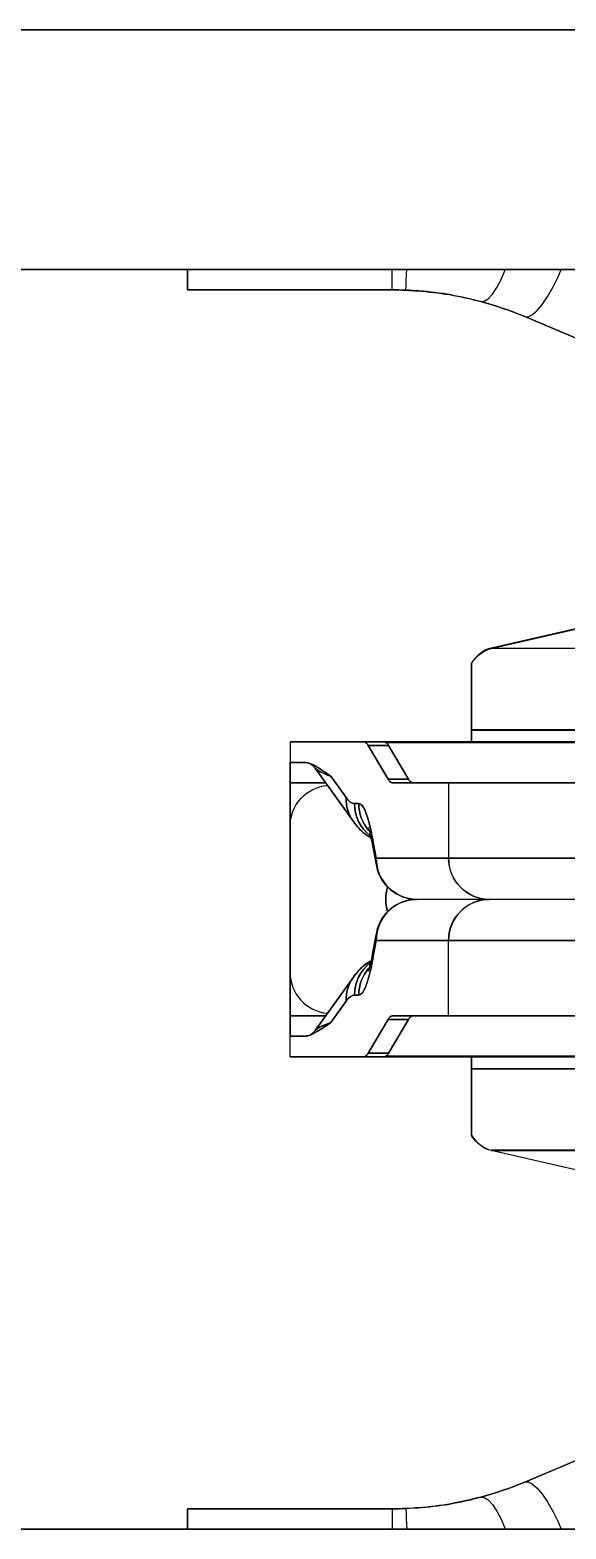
# Model space of a CAD drawing. Header units: inches. Extents: x -1851 to 6314, y -1304 to 4687.
# Drawn here: x -20.46 to -17.37, y 4259.96 to 4268.57 of the extents above; entities that cross this region are included whole.
import ezdxf

# ---------------------------------------------------------------- set-up
doc = ezdxf.new("R2010")
doc.units = ezdxf.units.IN
doc.header["$MEASUREMENT"] = 0

# ---------------------------------------------------------------- blocks, each defined once
blk = doc.blocks.new('2.4.20_8_Plan View')
at = {"color": 7, "linetype": 'Continuous', "lineweight": 25}
for p, q in [((-0.09194946289062145, -1.149999976158142), (-0.09194946289062145, 1.149999976158142)), ((0.09194898605347035, 1.149999976158142), (0.09194898605347035, -1.149999976158142)), ((-0.1269493103027344, -1.115000009536743), (-0.1269493103027344, 1.115000009536743)), ((-0.09194946289062145, 0.2124999910593033), (-0.08900022506713867, 0.2124999910593033)), ((-0.08900022506713867, 0.2124999910593033), (-0.08900022506713867, 0.1825890243053436)), ((0.08900022506714222, 0.1825890243053436), (0.08900022506714222, 0.2124999910593033)), ((0.08900022506714222, 0.2124999910593033), (0.09194898605347035, 0.2124999910593033)), ((-0.02300024032592418, 0.1974999904632568), (-0.02000045776366832, 0.1974999904632568)), ((-0.02300024032592418, 0.1974999904632568), (-0.02300024032592418, 0.1867254376411438)), ((-0.02000045776366832, 0.1954260766506195), (-0.02000045776366832, 0.1974999904632568)), ((-0.02000045776366832, 0.1974999904632568), (-0.01700019836425781, 0.1974999904632568)), ((-0.0106658935546875, 0.1974999904632568), (-0.01700019836425781, 0.1974999904632568)), ((0.01699972152710316, 0.1974999904632568), (-0.0106658935546875, 0.1974999904632568)), ((0.01699972152710316, 0.1974999904632568), (0.01999998092651367, 0.1974999904632568)), ((0.02299976348877308, 0.1974999904632568), (0.01999998092651367, 0.1974999904632568)), ((0.01999998092651367, 0.1974999904632568), (0.01999998092651367, 0.1954260766506195)), ((0.02299976348877308, 0.1867254376411438), (0.02299976348877308, 0.1974999904632568)), ((-0.0113601684570277, 0.1882461309432983), (-0.01916503906249645, 0.1938375681638718)), ((0.01916456222534535, 0.1938375681638718), (0.01135969161987305, 0.1882461309432983)), ((-0.0148549079894984, 0.1893080025911331), (-0.01800012588500621, 0.1915615499019623)), ((0.01799964904785512, 0.1915615499019623), (0.01485443115234375, 0.1893080025911331)), ((-0.02300024032592418, 0.1837557703256607), (-0.02300024032592418, 0.1867254376411438)), ((-0.0140004158019984, 0.1874641478061676), (-0.0140004158019984, 0.1880715787410736)), ((0.0139999389648473, 0.1880715787410736), (0.0139999389648473, 0.1874641478061676)), ((0.02299976348877308, 0.1867254376411438), (0.02299976348877308, 0.1837557703256607)), ((-0.02244806289672496, 0.1860634237527847), (-0.01755237579345703, 0.183170273900032)), ((-0.02244806289672496, 0.1860634237527847), (-0.02244806289672496, 0.1830937564373016)), ((-0.006000041961666369, 0.1848992556333542), (-0.008285045623779297, 0.1853283196687698)), ((-0.004806041717522191, 0.1848357021808624), (-0.007255554199215197, 0.1852980405092239)), ((-0.006000041961666369, 0.1743337363004684), (-0.006000041961666369, 0.1848992556333542)), ((0.008284568786621094, 0.1853283196687698), (0.005999565124511719, 0.1848992556333542)), ((0.005999565124511719, 0.1848992556333542), (0.005999565124511719, 0.1743337363004684)), ((0.01755189895630238, 0.183170273900032), (0.02244758605957387, 0.1860634237527847)), ((0.02244758605957387, 0.1830937564373016), (0.02244758605957387, 0.1860634237527847)), ((-0.02300024032592418, 0.1837557703256607), (-0.02300024032592418, 0.1403800994157791)), ((-0.01755237579345703, 0.180200606584549), (-0.02244806289672496, 0.1830937564373016)), ((-0.01755237579345703, 0.180200606584549), (-0.01755237579345703, 0.183170273900032)), ((-0.01700019836425781, 0.1743337363004684), (-0.01700019836425781, 0.182508260011673)), ((0.01699972152710316, 0.182508260011673), (0.01699972152710316, 0.1743337363004684)), ((0.01755189895630238, 0.183170273900032), (0.01755189895630238, 0.180200606584549)), ((0.02244758605957387, 0.1830937564373016), (0.01755189895630238, 0.180200606584549)), ((0.02299976348877308, 0.1403800994157791), (0.02299976348877308, 0.1837557703256607)), ((0, 0.1683944016695023), (0, 0.1789599061012268)), ((-0.01700019836425781, 0.07188010960817337), (-0.01700019836425781, 0.1743337363004684)), ((-0.01700019836425781, 0.1743337363004684), (-0.006000041961666369, 0.1743337363004684)), ((-0.006000041961666369, 0.07188010960817337), (-0.006000041961666369, 0.1743337363004684)), ((0.005999565124511719, 0.1743337363004684), (0.005999565124511719, 0.07188010960817337)), ((0.01699972152710316, 0.1743337363004684), (0.005999565124511719, 0.1743337363004684)), ((0.01699972152710316, 0.1743337363004684), (0.01699972152710316, 0.07188010960817337)), ((-0.03445339202880149, 0.1710000038146973), (-0.02470684051513317, 0.1710000038146973)), ((-0.02470684051513317, 0.1710000038146973), (-0.02470684051513317, 0.1284264028072357)), ((-0.02470684051513317, 0.1710000038146973), (-0.02300024032592418, 0.1710000038146973)), ((0.02299976348877308, 0.1710000038146973), (0.02477502822875977, 0.1710000038146973)), ((0.02477502822875977, 0.1284264028072357), (0.02477502822875977, 0.1710000038146973)), ((0.02477502822875977, 0.1710000038146973), (0.03452157974243164, 0.1710000038146973)), ((-0.03662443161010387, 0.1681241095066071), (-0.04326057434081676, 0.1391497254371643)), ((-0.03662443161010387, 0.1284264028072357), (-0.03662443161010387, 0.1681241095066071)), ((0, 0.07188010960817337), (0, 0.1683944016695023)), ((0.03669261932373047, 0.1681241095066071), (0.03669261932373047, 0.1284264028072357)), ((0.04332828521728871, 0.1391497254371643), (0.03669261932373047, 0.1681241095066071)), ((-0.08508777618408203, 0.1632003933191299), (-0.0639271736144984, 0.1128998398780823)), ((0.0639266967773473, 0.1128998398780823), (0.08508729934693093, 0.1632003933191299))]:
    blk.add_line(p, q, dxfattribs=at)
at = {"color": 8, "linetype": 'Continuous', "lineweight": 25}
for p, q in [((-0.01700019836425781, 0.1974999904632568), (-0.01700019836425781, 0.1922866702079773)), ((0.01699972152710316, 0.1922866702079773), (0.01699972152710316, 0.1974999904632568)), ((-0.08900022506713867, 0.1825890243053436), (-0.09194946289062145, 0.1825890243053436)), ((-0.02290296554565074, 0.1413606852293015), (-0.02290296554565074, 0.1834765821695328)), ((0.02290248870849609, 0.1834765821695328), (0.02290248870849609, 0.1413606852293015)), ((0.08900022506714222, 0.1825890243053436), (0.09194898605347035, 0.1825890243053436))]:
    blk.add_line(p, q, dxfattribs=at)
at = {"color": 8, "linetype": 'Continuous', "lineweight": 25, "flags": 128}
for points in [[(-0.008285045623779297, 0.1853283196687698), (-0.007718086242672229, 0.1853494644165039), (-0.007255077362060547, 0.1852999776601791)], [(0.008284568786621094, 0.1853283196687698), (0.007717609405517578, 0.1853494644165039), (0.007270812988284803, 0.1853027194738388)], [(-0.08895921707152965, 0.1805648058652878), (-0.08911275863647106, 0.1805585920810699), (-0.08956766128539684, 0.1805401593446732), (-0.09030628204345703, 0.1805102229118347), (-0.09130048751831055, 0.1804699450731277), (-0.09194946289062145, 0.1804436594247818)], [(0.08895921707153676, 0.1805648058652878), (0.08911275863647461, 0.1805585920810699), (0.08956766128540039, 0.1805401593446732), (0.09030580520629883, 0.1805102229118347), (0.0912995338439977, 0.1804699450731277), (0.09194898605347035, 0.1804436594247818)], [(-0.08728790283203125, 0.1696162223815918), (-0.0873270034790039, 0.1691089570522308), (-0.0876917839050293, 0.1685352623462677), (-0.08836650848388672, 0.1679194420576096), (-0.08932304382323863, 0.1672875732183456), (-0.09052038192748668, 0.1666664183139801), (-0.09190845489501953, 0.1660822927951813), (-0.09194946289062145, 0.1660667210817337)], [(0.08728742599487305, 0.1696162223815918), (0.08732652664184926, 0.1691089570522308), (0.0876917839050293, 0.1685352623462677), (0.08836603164672852, 0.1679194420576096), (0.08932256698608398, 0.1672875732183456), (0.09052038192749023, 0.1666664183139801), (0.09190797805786133, 0.1660822927951813), (0.09194898605347035, 0.1660667210817337)], [(-0.08508777618408203, 0.1632003933191299), (-0.08506917953491211, 0.1626980155706406), (-0.08537864685058594, 0.1620802879333496), (-0.08600187301635032, 0.1613745987415314), (-0.08691215515136719, 0.1606122851371765), (-0.08806896209716086, 0.1598271578550339), (-0.08942031860351207, 0.1590540558099747), (-0.09090662002563121, 0.1583272814750671), (-0.09194946289062145, 0.1578808426856995)], [(0.08508729934693093, 0.1632003933191299), (0.08506917953491566, 0.1626980155706406), (0.08537817001343129, 0.1620802879333496), (0.08600187301636097, 0.1613745987415314), (0.08691167831421254, 0.1606122851371765), (0.08806848526000977, 0.1598271578550339), (0.08941984176635742, 0.1590540558099747), (0.09090566635132191, 0.1583272814750671), (0.09194898605347035, 0.1578808426856995)]]:
    blk.add_lwpolyline(points, dxfattribs=at)
at = {"color": 7, "linetype": 'Continuous', "lineweight": 25}
for centre, radius, start, end in [((-0.01066594377361341, 0.1914999977111904), 0.005999999999997947, 90, 174.9289169583989), ((-0.02211398014188148, 0.1869033670188287), 0.0009039446759995761, 191.3520314408809, 248.3100863099378), ((0.02211350330470552, 0.1869033670188571), 0.0009039446760275923, 291.689913691272, 348.647968558399), ((-0.005970128185140311, 0.1789291230292349), 0.005970207546185974, 0.2954248920070748, 90.2870821998137), ((-0.006000235508896168, 0.1789599116797262), 0.006000000000001358, 0, 78.42484542481183), ((0.005999764491097181, 0.1789599116797262), 0.005999999999998618, 101.5751545751884, 180), ((0.005969182590302324, 0.1789300758284469), 0.005969257126441764, 89.70837267343417, 179.713673609741), ((-0.03900023550890097, 0.1825890254794729), 0.04999999999999568, 180, 182.3202151889458), ((-0.0221140291409192, 0.1839336588338654), 0.0009038885914669945, 191.3501028506914, 248.3120149003808), ((-0.01788640954925569, 0.1823303715034683), 0.0009038885914613045, 11.35010285098205, 68.31201490070316), ((3.405622639007788e-05, 0.1764999977111756), 0.007000000000002155, 75.19218729717637, 105.2633201096105), ((0.01788593271211525, 0.1823303715034399), 0.0009038885914790228, 111.6879850997796, 168.6498971483394), ((0.02211355230374323, 0.1839336588338938), 0.0009038885914953579, 291.6879851008299, 348.6498971485886), ((0.03899976449110198, 0.1825890254794729), 0.05000000000000222, 357.6797848110535, 0), ((-0.01788645854831472, 0.1793606633184766), 0.0009039446760141255, 11.35203144155943, 68.31008630937417), ((0.01788598171116718, 0.1793606633184766), 0.0009039446760229847, 111.6899136908707, 168.6479685580951), ((-0.005970122060286798, 0.168363609806562), 0.005970201466746919, 0.2955095603591341, 90.2871412728564), ((0.005969176467310433, 0.1683645626058023), 0.005969251047463662, 89.70831360422848, 179.7135889374399), ((-0.03900023550890097, 0.1825890254794729), 0.05000000000000081, 195.0377895042695, 202.8159866547315), ((0.03899976449110198, 0.1825890254794729), 0.05000000000000158, 337.1840133452676, 344.9622104957431)]:
    blk.add_arc(centre, radius, start, end, dxfattribs=at)
at = {"color": 8, "linetype": 'Continuous', "lineweight": 25}
for centre, radius, start, end in [((-0.01468019875600035, 0.1836015541493623), 0.0057091222735899, 54.41818568065403, 91.75362590910449), ((0.01467981838649735, 0.1836011786352572), 0.005709494660781178, 88.24745702551567, 125.5862148659584), ((-0.01399081433554272, 0.1820531244612198), 0.006018461938626773, 38.34606382290946, 90.09140603428646), ((-0.01399517502984082, 0.1814321530033851), 0.006031997079452943, 49.28831995314443, 90.04978022364195), ((0.01398995572394313, 0.1820542313698468), 0.006017355652695561, 89.90494199362844, 141.6613935553387), ((0.0139947071616433, 0.1814321199923654), 0.006032030082659721, 89.95030524113274, 130.7354280964219), ((-0.005600139282950778, 0.1809080601233575), 0.004011179845314765, 78.54691672426587, 95.72172383573795), ((0.005599612521493214, 0.1809102774317921), 0.004008978570302495, 84.27440686175153, 101.5630508158469)]:
    blk.add_arc(centre, radius, start, end, dxfattribs=at)
for centre, major_axis, start_param, end_param in [((-0.01800023550890018, 0.1856222071142781), (-0.001407997862647788, 0.008289600608815126), 5.482744619716515, 6.118383608404329), ((0.01799976449110119, 0.1856222071142781), (0.001407997862647788, 0.008289600608815126), 0.1648016987753416, 0.8004406874631126)]:
    blk.add_ellipse(centre, major_axis=major_axis, ratio=0.1648164846436843, start_param=start_param, end_param=end_param, dxfattribs=at)
at = {"color": 7, "linetype": 'Continuous', "lineweight": 25}
for centre, major_axis, ratio, start_param, end_param in [((-0.05800023550889577, 0.1880715852216781), (0.04400000000000082, 0), 0.143284606274234, 0, 0.1973955598500057), ((0.05799976449110034, 0.1880715852216781), (0.04400000000000082, 0), 0.143284606274234, 2.944197093739758, 3.141592653589792), ((-0.02470680538266734, 0.1674036674359343), (0.01200000000000272, 0), 0.5137614678897049, 2.51876606817736, 3.024467733893479), ((0.02477491783545105, 0.1674036674359343), (0.01199999999999589, 0), 0.513761467889997, 0.1171249196963152, 0.6228265854121634)]:
    blk.add_ellipse(centre, major_axis=major_axis, ratio=ratio, start_param=start_param, end_param=end_param, dxfattribs=at)
for points, knots in [([(-0.01800012588500621, 0.1915615499019623), (-0.01800314634630951, 0.1915658613351638), (-0.01835168704641177, 0.1920633714170776), (-0.01909843842137704, 0.1931903025561041), (-0.0198996449986204, 0.1944748010663204), (-0.01998365954713677, 0.1952675676241427), (-0.02000045776366832, 0.1954260766506195)], [0, 0, 0, 0, 0.003348172957694179, 0.3863563975652149, 0.8773055585446405, 0.9999999999999999, 0.9999999999999999, 0.9999999999999999, 0.9999999999999999]), ([(-0.01993703842162731, 0.1949736624956131), (-0.0199397539611148, 0.1949801657628143), (-0.0199462399763739, 0.1949956986948109), (-0.01994705502933058, 0.19501256791213), (-0.01994752883910778, 0.1950223743915558)], [0, 0, 0, 0, 0.418676086706087, 1, 1, 1, 1]), ([(0.01999998092651367, 0.1954260766506195), (0.01997732537788721, 0.1952369221258152), (0.01990934385503706, 0.1946693343416257), (0.01943487751623607, 0.1937252073811351), (0.01873175418614181, 0.192630956196723), (0.01824419817928913, 0.1919106268300084), (0.0180026694713149, 0.1915658613470157), (0.01799964904785512, 0.1915615499019623)], [0, 0, 0, 0, 0.1464034919354393, 0.4393066127971498, 0.7322732034053065, 0.9966519578356722, 1, 1, 1, 1]), ([(0.01994371414184926, 0.1949949413537979), (0.01994355661511094, 0.1949935254538389), (0.01992589713660919, 0.1948347964984407), (0.01978447432140129, 0.1945410349879353), (0.01953235533850872, 0.1941385973477452), (0.0192870339475526, 0.193937798172783), (0.01916456222534535, 0.1938375532627106)], [0, 0, 0, 0, 0.003001591359810792, 0.3364923229953519, 0.6687572674302206, 0.9999999999999999, 0.9999999999999999, 0.9999999999999999, 0.9999999999999999]), ([(-0.01916503906249645, 0.1938375681638718), (-0.01929161951084879, 0.193935352535334), (-0.01946827622245806, 0.1940718212059664), (-0.01958607333633822, 0.1942591214913136), (-0.01961946487426758, 0.1943122148513794)], [0, 0, 0, 0, 0.7165334801069142, 0.9999999999999999, 0.9999999999999999, 0.9999999999999999, 0.9999999999999999]), ([(-0.008285045623779297, 0.1853283196687698), (-0.008501984223219239, 0.185367164408774), (-0.009470777972918398, 0.185540635342079), (-0.01100371983693549, 0.1858739139814816), (-0.01261183636264462, 0.1863570578442477), (-0.01376125790127602, 0.1868915146244774), (-0.01391983346301018, 0.1872712036424105), (-0.0140004158019984, 0.1874641478061676)], [0, 0, 0, 0, 0.06390344808019986, 0.2853768819555706, 0.5110502418660193, 0.7515334978071271, 1, 1, 1, 1]), ([(-0.00897598266600852, 0.1856420040130615), (-0.009037056964878332, 0.1857612135001148), (-0.00930141044844035, 0.1862771988452323), (-0.009926461631081906, 0.1870042258759383), (-0.0106706709710771, 0.1877324788600845), (-0.01116087437183566, 0.188097663654986), (-0.0113601684570277, 0.1882461309432983)], [0, 0, 0, 0, 0.09668123313090407, 0.4184742395398033, 0.7635784568801807, 1, 1, 1, 1]), ([(-0.00722503662109375, 0.1853010356426239), (-0.007409872570054432, 0.1853315563560614), (-0.008074636169329352, 0.1854413242850512), (-0.008948122348449772, 0.1856297375238114), (-0.009809169639559912, 0.1858438125694306), (-0.01030780510368956, 0.1859952988590123), (-0.01052421614976851, 0.1860836651610214), (-0.01049104375455201, 0.1860676315985472), (-0.01048421859741211, 0.1860643327236176)], [0, 0, 0, 0, 0.09873375019314183, 0.3550965248620933, 0.5854873525835438, 0.7843500905509587, 0.9556304418047424, 1, 1, 1, 1]), ([(0.01048707962036133, 0.1860664039850235), (0.01049018905418819, 0.1860677098089809), (0.01049956403170071, 0.1860716468827377), (0.01023560894559594, 0.1859724164361296), (0.009713373376268208, 0.1858180632490303), (0.008855505962269916, 0.1856094470615517), (0.008011891212209576, 0.1854301131562863), (0.00738456234976681, 0.1853263093372277), (0.007228851318359375, 0.1853005439043045)], [0, 0, 0, 0, 0.08263162207919215, 0.2491352586562822, 0.4410201192000657, 0.6645847182305983, 0.9167456455418147, 1, 1, 1, 1]), ([(0.0139999389648473, 0.1874641478061676), (0.01393952762318307, 0.1872966935290208), (0.01381696480209627, 0.1869569614846398), (0.01278406015203615, 0.1864194704212139), (0.01104193517597807, 0.1858591747592016), (0.00921335734842188, 0.1855071323712991), (0.008284568786621094, 0.1853283196687698)], [0, 0, 0, 0, 0.2156751650748037, 0.4375628141798842, 0.714321579839608, 1, 1, 1, 1]), ([(0.01135969161987305, 0.1882461309432983), (0.01104828586362316, 0.1880060448822576), (0.01044033620647511, 0.1875373308795076), (0.00960458639433881, 0.1866763567728356), (0.009159552008743077, 0.1859573368322742), (0.008963584899902344, 0.1856407225131989)], [0, 0, 0, 0, 0.3701608031540423, 0.72265566338924, 1, 1, 1, 1]), ([(0.007272720336914062, 0.1852939277887344), (0.00669001065737973, 0.1851958229132435), (0.005835811593694729, 0.1850520101438065), (0.005055483320671073, 0.184886491039606), (0.004807472229007459, 0.1848338842391968)], [0, 0, 0, 0, 0.6821708244687409, 0.9999999999999999, 0.9999999999999999, 0.9999999999999999, 0.9999999999999999]), ([(-0.08895921707152965, 0.1805648058652878), (-0.08885391424352207, 0.1790192729150704), (-0.08864009572124942, 0.175881051674537), (-0.08795986212986406, 0.1722351042085677), (-0.08743613464309874, 0.1701939383197839), (-0.08728790283203125, 0.1696162223815918)], [0, 0, 0, 0, 0.4102869994535283, 0.8330921551937489, 1, 1, 1, 1]), ([(0.08728742599487305, 0.1696162223815918), (0.08763488185039137, 0.1710557564163082), (0.08833943823012902, 0.1739747830262104), (0.08880861389504346, 0.1777176831646443), (0.08892596377597783, 0.1799361590142894), (0.08895921707153676, 0.1805648058652878)], [0, 0, 0, 0, 0.4108207100950819, 0.8330449685422592, 1, 1, 1, 1])]:
    blk.add_open_spline(points, degree=3, knots=knots, dxfattribs=at)
blk = doc.blocks.new('2.4.20_7+2_End Bay_Plan View')
at = {"color": 7, "linetype": 'Continuous', "lineweight": 25}
for p, q in [((-0.091949462890625, -1.149999976158142), (-0.091949462890625, 1.149999976158142)), ((0.0919489860534668, 1.149999976158142), (0.0919489860534668, -1.149999976158142)), ((0.1269488334655762, 1.115000009536743), (0.1269488334655762, -1.115000009536743)), ((-0.091949462890625, 0.2124999910593033), (-0.08900022506713867, 0.2124999910593033)), ((-0.08900022506713867, 0.2124999910593033), (-0.08900022506713867, 0.1825890243053436)), ((0.08900022506713867, 0.1825890243053436), (0.08900022506713867, 0.2124999910593033)), ((0.08900022506713867, 0.2124999910593033), (0.0919489860534668, 0.2124999910593033)), ((-0.02300024032592773, 0.1974999904632568), (-0.02000045776367188, 0.1974999904632568)), ((-0.02300024032592773, 0.1974999904632568), (-0.02300024032592773, 0.1867254376411438)), ((-0.02000045776367188, 0.1954260766506195), (-0.02000045776367188, 0.1974999904632568)), ((-0.02000045776367188, 0.1974999904632568), (-0.01700019836425781, 0.1974999904632568)), ((-0.0106658935546875, 0.1974999904632568), (-0.01700019836425781, 0.1974999904632568)), ((0.01699972152709961, 0.1974999904632568), (-0.0106658935546875, 0.1974999904632568)), ((0.01699972152709961, 0.1974999904632568), (0.01999998092651367, 0.1974999904632568)), ((0.02299976348876953, 0.1974999904632568), (0.01999998092651367, 0.1974999904632568)), ((0.01999998092651367, 0.1974999904632568), (0.01999998092651367, 0.1954260766506195)), ((0.02299976348876953, 0.1867254376411438), (0.02299976348876953, 0.1974999904632568)), ((-0.01136016845703125, 0.1882461309432983), (-0.0191650390625, 0.1938375681638718)), ((0.0191645622253418, 0.1938375681638718), (0.01135969161987305, 0.1882461309432983)), ((-0.01485490798950195, 0.1893080025911331), (-0.01800012588500977, 0.1915615499019623)), ((0.01799964904785156, 0.1915615499019623), (0.01485443115234375, 0.1893080025911331)), ((-0.02300024032592773, 0.1837557703256607), (-0.02300024032592773, 0.1867254376411438)), ((-0.01400041580200195, 0.1874641478061676), (-0.01400041580200195, 0.1880715787410736)), ((0.01399993896484375, 0.1880715787410736), (0.01399993896484375, 0.1874641478061676)), ((0.02299976348876953, 0.1867254376411438), (0.02299976348876953, 0.1837557703256607)), ((-0.02244806289672852, 0.1860634237527847), (-0.01755237579345703, 0.183170273900032)), ((-0.02244806289672852, 0.1860634237527847), (-0.02244806289672852, 0.1830937564373016)), ((-0.006000041961669922, 0.1848992556333542), (-0.008285045623779297, 0.1853283196687698)), ((-0.004806041717529297, 0.1848357021808624), (-0.00725555419921875, 0.1852980405092239)), ((-0.006000041961669922, 0.1743337363004684), (-0.006000041961669922, 0.1848992556333542)), ((0.008284568786621094, 0.1853283196687698), (0.005999565124511719, 0.1848992556333542)), ((0.005999565124511719, 0.1848992556333542), (0.005999565124511719, 0.1743337363004684)), ((0.01755189895629883, 0.183170273900032), (0.02244758605957031, 0.1860634237527847)), ((0.02244758605957031, 0.1830937564373016), (0.02244758605957031, 0.1860634237527847)), ((-0.02300024032592773, 0.1837557703256607), (-0.02300024032592773, 0.1403800994157791)), ((-0.01755237579345703, 0.180200606584549), (-0.02244806289672852, 0.1830937564373016)), ((-0.01755237579345703, 0.180200606584549), (-0.01755237579345703, 0.183170273900032)), ((-0.01700019836425781, 0.1743337363004684), (-0.01700019836425781, 0.182508260011673)), ((0.01699972152709961, 0.182508260011673), (0.01699972152709961, 0.1743337363004684)), ((0.01755189895629883, 0.183170273900032), (0.01755189895629883, 0.180200606584549)), ((0.02244758605957031, 0.1830937564373016), (0.01755189895629883, 0.180200606584549)), ((0.02299976348876953, 0.1403800994157791), (0.02299976348876953, 0.1837557703256607)), ((0, 0.1683944016695023), (0, 0.1789599061012268)), ((-0.01700019836425781, 0.07188010960817337), (-0.01700019836425781, 0.1743337363004684)), ((-0.01700019836425781, 0.1743337363004684), (-0.006000041961669922, 0.1743337363004684)), ((-0.006000041961669922, 0.07188010960817337), (-0.006000041961669922, 0.1743337363004684)), ((0.005999565124511719, 0.1743337363004684), (0.005999565124511719, 0.07188010960817337)), ((0.01699972152709961, 0.1743337363004684), (0.005999565124511719, 0.1743337363004684)), ((0.01699972152709961, 0.1743337363004684), (0.01699972152709961, 0.07188010960817337)), ((-0.03445339202880859, 0.1710000038146973), (-0.02470684051513672, 0.1710000038146973)), ((-0.02470684051513672, 0.1710000038146973), (-0.02470684051513672, 0.1284264028072357)), ((-0.02470684051513672, 0.1710000038146973), (-0.02300024032592773, 0.1710000038146973)), ((0.02299976348876953, 0.1710000038146973), (0.02477502822875977, 0.1710000038146973)), ((0.02477502822875977, 0.1284264028072357), (0.02477502822875977, 0.1710000038146973)), ((0.02477502822875977, 0.1710000038146973), (0.03452157974243164, 0.1710000038146973)), ((-0.03662443161010742, 0.1681241095066071), (-0.04326057434082031, 0.1391497254371643)), ((-0.03662443161010742, 0.1284264028072357), (-0.03662443161010742, 0.1681241095066071)), ((0, 0.07188010960817337), (0, 0.1683944016695023)), ((0.03669261932373047, 0.1681241095066071), (0.03669261932373047, 0.1284264028072357)), ((0.04332828521728516, 0.1391497254371643), (0.03669261932373047, 0.1681241095066071)), ((-0.08508777618408203, 0.1632003933191299), (-0.06392717361450195, 0.1128998398780823)), ((0.06392669677734375, 0.1128998398780823), (0.08508729934692383, 0.1632003933191299))]:
    blk.add_line(p, q, dxfattribs=at)
at = {"color": 8, "linetype": 'Continuous', "lineweight": 25}
for p, q in [((-0.01700019836425781, 0.1974999904632568), (-0.01700019836425781, 0.1922866702079773)), ((0.01699972152709961, 0.1922866702079773), (0.01699972152709961, 0.1974999904632568)), ((-0.08900022506713867, 0.1825890243053436), (-0.091949462890625, 0.1825890243053436)), ((-0.0229029655456543, 0.1413606852293015), (-0.0229029655456543, 0.1834765821695328)), ((0.02290248870849609, 0.1834765821695328), (0.02290248870849609, 0.1413606852293015)), ((0.08900022506713867, 0.1825890243053436), (0.0919489860534668, 0.1825890243053436))]:
    blk.add_line(p, q, dxfattribs=at)
at = {"color": 8, "linetype": 'Continuous', "lineweight": 25, "flags": 128}
for points in [[(-0.008285045623779297, 0.1853283196687698), (-0.007718086242675781, 0.1853494644165039), (-0.007255077362060547, 0.1852999776601791)], [(0.008284568786621094, 0.1853283196687698), (0.007717609405517578, 0.1853494644165039), (0.00727081298828125, 0.1853027194738388)], [(-0.0889592170715332, 0.1805648058652878), (-0.08911275863647461, 0.1805585920810699), (-0.08956766128540039, 0.1805401593446732), (-0.09030628204345703, 0.1805102229118347), (-0.09130048751831055, 0.1804699450731277), (-0.091949462890625, 0.1804436594247818)], [(0.0889592170715332, 0.1805648058652878), (0.08911275863647461, 0.1805585920810699), (0.08956766128540039, 0.1805401593446732), (0.09030580520629883, 0.1805102229118347), (0.09129953384399414, 0.1804699450731277), (0.0919489860534668, 0.1804436594247818)], [(-0.08728790283203125, 0.1696162223815918), (-0.0873270034790039, 0.1691089570522308), (-0.0876917839050293, 0.1685352623462677), (-0.08836650848388672, 0.1679194420576096), (-0.08932304382324219, 0.1672875732183456), (-0.09052038192749023, 0.1666664183139801), (-0.09190845489501953, 0.1660822927951813), (-0.091949462890625, 0.1660667210817337)], [(0.08728742599487305, 0.1696162223815918), (0.0873265266418457, 0.1691089570522308), (0.0876917839050293, 0.1685352623462677), (0.08836603164672852, 0.1679194420576096), (0.08932256698608398, 0.1672875732183456), (0.09052038192749023, 0.1666664183139801), (0.09190797805786133, 0.1660822927951813), (0.0919489860534668, 0.1660667210817337)], [(-0.08508777618408203, 0.1632003933191299), (-0.08506917953491211, 0.1626980155706406), (-0.08537864685058594, 0.1620802879333496), (-0.08600187301635742, 0.1613745987415314), (-0.08691215515136719, 0.1606122851371765), (-0.08806896209716797, 0.1598271578550339), (-0.08942031860351562, 0.1590540558099747), (-0.09090662002563477, 0.1583272814750671), (-0.091949462890625, 0.1578808426856995)], [(0.08508729934692383, 0.1632003933191299), (0.08506917953491211, 0.1626980155706406), (0.08537817001342773, 0.1620802879333496), (0.08600187301635742, 0.1613745987415314), (0.08691167831420898, 0.1606122851371765), (0.08806848526000977, 0.1598271578550339), (0.08941984176635742, 0.1590540558099747), (0.09090566635131836, 0.1583272814750671), (0.0919489860534668, 0.1578808426856995)]]:
    blk.add_lwpolyline(points, dxfattribs=at)
at = {"color": 7, "linetype": 'Continuous', "lineweight": 25}
for centre, radius, start, end in [((-0.01066594377361696, 0.1914999977111904), 0.005999999999997947, 90, 174.9289169583989), ((-0.02211398014188148, 0.1869033670188287), 0.0009039446759995761, 191.3520314408809, 248.310086309938), ((0.02211350330469486, 0.1869033670188571), 0.0009039446760275923, 291.689913691273, 348.647968558399), ((-0.005970128185140311, 0.1789291230292349), 0.005970207546185974, 0.2954248920070758, 90.2870821998137), ((-0.006000235508906826, 0.1789599116797262), 0.006000000000001358, 0, 78.42484542481183), ((0.005999764491093629, 0.1789599116797262), 0.005999999999998618, 101.5751545751882, 180), ((0.005969182590291666, 0.1789300758284469), 0.005969257126441764, 89.70837267343458, 179.7136736097411), ((-0.03900023550890808, 0.1825890254794729), 0.04999999999999568, 180, 182.3202151889457), ((-0.02211402914092275, 0.1839336588338654), 0.0009038885914669945, 191.3501028506914, 248.3120149003804), ((-0.01788640954926279, 0.1823303715034683), 0.0009038885914613045, 11.35010285098201, 68.31201490070355), ((3.405622638297245e-05, 0.1764999977111756), 0.007000000000002155, 75.19218729717637, 105.2633201096109), ((0.01788593271210459, 0.1823303715034399), 0.0009038885914790228, 111.68798509978, 168.6498971483395), ((0.02211355230373613, 0.1839336588338938), 0.0009038885914953579, 291.6879851008299, 348.6498971485886), ((0.03899976449109488, 0.1825890254794729), 0.05000000000000222, 357.6797848110543, 0), ((-0.01788645854831827, 0.1793606633184766), 0.0009039446760141255, 11.35203144155943, 68.31008630937379), ((0.01788598171116007, 0.1793606633184766), 0.0009039446760229847, 111.6899136908707, 168.6479685580942), ((-0.00597012206029035, 0.168363609806562), 0.005970201466746919, 0.2955095603591341, 90.2871412728564), ((0.005969176467303328, 0.1683645626058023), 0.005969251047463662, 89.70831360422848, 179.7135889374399), ((-0.03900023550890808, 0.1825890254794729), 0.05000000000000081, 195.0377895042704, 202.8159866547316), ((0.03899976449109488, 0.1825890254794729), 0.05000000000000158, 337.1840133452676, 344.9622104957439)]:
    blk.add_arc(centre, radius, start, end, dxfattribs=at)
at = {"color": 8, "linetype": 'Continuous', "lineweight": 25}
for centre, radius, start, end in [((-0.01468019875601101, 0.1836015541493623), 0.0057091222735899, 54.41818568065403, 91.75362590910429), ((0.01467981838649735, 0.1836011786352572), 0.005709494660781178, 88.24745702551567, 125.5862148659584), ((-0.01399081433555693, 0.1820531244612198), 0.006018461938626773, 38.34606382290946, 90.09140603428646), ((-0.01399517502984793, 0.1814321530033851), 0.006031997079452943, 49.28831995314459, 90.04978022364234), ((0.01398995572392892, 0.1820542313698468), 0.006017355652695561, 89.90494199362803, 141.6613935553388), ((0.01399470716162909, 0.1814321199923654), 0.006032030082659721, 89.95030524113274, 130.7354280964218), ((-0.005600139282961436, 0.1809080601233575), 0.004011179845314765, 78.54691672426587, 95.72172383573772), ((0.005599612521479003, 0.1809102774317921), 0.004008978570302495, 84.27440686175153, 101.5630508158467)]:
    blk.add_arc(centre, radius, start, end, dxfattribs=at)
for centre, major_axis, start_param, end_param in [((-0.01800023550890728, 0.1856222071142781), (-0.001407997862647788, 0.008289600608815126), 5.482744619716515, 6.118383608404329), ((0.01799976449109408, 0.1856222071142781), (0.001407997862647788, 0.008289600608815126), 0.1648016987753416, 0.8004406874631126)]:
    blk.add_ellipse(centre, major_axis=major_axis, ratio=0.1648164846436843, start_param=start_param, end_param=end_param, dxfattribs=at)
at = {"color": 7, "linetype": 'Continuous', "lineweight": 25}
for centre, major_axis, ratio, start_param, end_param in [((-0.05800023550889932, 0.1880715852216781), (0.04400000000000082, 0), 0.143284606274234, 0, 0.1973955598500057), ((0.05799976449108613, 0.1880715852216781), (0.04400000000000082, 0), 0.143284606274234, 2.944197093739758, 3.141592653589792), ((-0.024706805382678, 0.1674036674359343), (0.01200000000000272, 0), 0.5137614678897049, 2.51876606817736, 3.024467733893479), ((0.02477491783544394, 0.1674036674359343), (0.01199999999999589, 0), 0.513761467889997, 0.1171249196963152, 0.6228265854121634)]:
    blk.add_ellipse(centre, major_axis=major_axis, ratio=ratio, start_param=start_param, end_param=end_param, dxfattribs=at)
for points, knots in [([(-0.01800012588500977, 0.1915615499019623), (-0.01800314634631661, 0.1915658613351638), (-0.01835168704641887, 0.1920633714170776), (-0.01909843842138059, 0.1931903025561041), (-0.01989964499863106, 0.1944748010663204), (-0.01998365954713677, 0.1952675676241427), (-0.02000045776367188, 0.1954260766506195)], [0, 0, 0, 0, 0.003348172957694179, 0.3863563975652149, 0.8773055585446405, 0.9999999999999999, 0.9999999999999999, 0.9999999999999999, 0.9999999999999999]), ([(-0.01993703842163086, 0.1949736624956131), (-0.01993975396112546, 0.1949801657628143), (-0.01994623997637746, 0.1949956986948109), (-0.01994705502933414, 0.19501256791213), (-0.01994752883911133, 0.1950223743915558)], [0, 0, 0, 0, 0.418676086706087, 1, 1, 1, 1]), ([(0.01999998092651367, 0.1954260766506195), (0.01997732537788011, 0.1952369221258152), (0.01990934385503351, 0.1946693343416257), (0.01943487751623252, 0.1937252073811351), (0.01873175418613471, 0.192630956196723), (0.01824419817927492, 0.1919106268300084), (0.0180026694713149, 0.1915658613470157), (0.01799964904785156, 0.1915615499019623)], [0, 0, 0, 0, 0.1464034919354393, 0.4393066127971498, 0.7322732034053065, 0.9966519578356722, 1, 1, 1, 1]), ([(0.0199437141418457, 0.1949949413537979), (0.01994355661510383, 0.1949935254538389), (0.01992589713660209, 0.1948347964984407), (0.01978447432139774, 0.1945410349879353), (0.01953235533849806, 0.1941385973477452), (0.01928703394754905, 0.193937798172783), (0.0191645622253418, 0.1938375532627106)], [0, 0, 0, 0, 0.003001591359810792, 0.3364923229953519, 0.6687572674302206, 0.9999999999999999, 0.9999999999999999, 0.9999999999999999, 0.9999999999999999]), ([(-0.0191650390625, 0.1938375681638718), (-0.01929161951085234, 0.193935352535334), (-0.01946827622246872, 0.1940718212059664), (-0.01958607333634177, 0.1942591214913136), (-0.01961946487426758, 0.1943122148513794)], [0, 0, 0, 0, 0.7165334801069142, 0.9999999999999999, 0.9999999999999999, 0.9999999999999999, 0.9999999999999999]), ([(-0.008285045623779297, 0.1853283196687698), (-0.008501984223229897, 0.185367164408774), (-0.009470777972921951, 0.185540635342079), (-0.01100371983693549, 0.1858739139814816), (-0.01261183636265173, 0.1863570578442477), (-0.01376125790127958, 0.1868915146244774), (-0.01391983346302084, 0.1872712036424105), (-0.01400041580200195, 0.1874641478061676)], [0, 0, 0, 0, 0.06390344808019986, 0.2853768819555706, 0.5110502418660193, 0.7515334978071271, 1, 1, 1, 1]), ([(-0.008975982666015625, 0.1856420040130615), (-0.009037056964885437, 0.1857612135001148), (-0.009301410448443903, 0.1862771988452323), (-0.009926461631096117, 0.1870042258759383), (-0.01067067097108065, 0.1877324788600845), (-0.01116087437183921, 0.188097663654986), (-0.01136016845703125, 0.1882461309432983)], [0, 0, 0, 0, 0.09668123313090407, 0.4184742395398033, 0.7635784568801807, 1, 1, 1, 1]), ([(-0.00722503662109375, 0.1853010356426239), (-0.00740987257006509, 0.1853315563560614), (-0.00807463616934001, 0.1854413242850512), (-0.008948122348456877, 0.1856297375238114), (-0.009809169639567017, 0.1858438125694306), (-0.01030780510369311, 0.1859952988590123), (-0.01052421614977561, 0.1860836651610214), (-0.01049104375455556, 0.1860676315985472), (-0.01048421859741211, 0.1860643327236176)], [0, 0, 0, 0, 0.09873375019314183, 0.3550965248620933, 0.5854873525835438, 0.7843500905509587, 0.9556304418047424, 1, 1, 1, 1]), ([(0.01048707962036133, 0.1860664039850235), (0.01049018905418109, 0.1860677098089809), (0.01049956403169006, 0.1860716468827377), (0.01023560894559239, 0.1859724164361296), (0.00971337337625755, 0.1858180632490303), (0.008855505962259258, 0.1856094470615517), (0.008011891212206024, 0.1854301131562863), (0.007384562349756152, 0.1853263093372277), (0.007228851318359375, 0.1853005439043045)], [0, 0, 0, 0, 0.08263162207919215, 0.2491352586562822, 0.4410201192000657, 0.6645847182305983, 0.9167456455418147, 1, 1, 1, 1]), ([(0.01399993896484375, 0.1874641478061676), (0.01393952762317952, 0.1872966935290208), (0.01381696480208916, 0.1869569614846398), (0.01278406015202904, 0.1864194704212139), (0.01104193517596741, 0.1858591747592016), (0.009213357348414775, 0.1855071323712991), (0.008284568786621094, 0.1853283196687698)], [0, 0, 0, 0, 0.2156751650748037, 0.4375628141798842, 0.714321579839608, 1, 1, 1, 1]), ([(0.01135969161987305, 0.1882461309432983), (0.01104828586360895, 0.1880060448822576), (0.01044033620647156, 0.1875373308795076), (0.009604586394331704, 0.1866763567728356), (0.009159552008739524, 0.1859573368322742), (0.008963584899902344, 0.1856407225131989)], [0, 0, 0, 0, 0.3701608031540423, 0.72265566338924, 1, 1, 1, 1]), ([(0.007272720336914062, 0.1852939277887344), (0.006690010657365519, 0.1851958229132435), (0.00583581159368407, 0.1850520101438065), (0.005055483320660414, 0.184886491039606), (0.004807472229003906, 0.1848338842391968)], [0, 0, 0, 0, 0.6821708244687409, 0.9999999999999999, 0.9999999999999999, 0.9999999999999999, 0.9999999999999999]), ([(-0.0889592170715332, 0.1805648058652878), (-0.08885391424352918, 0.1790192729150704), (-0.08864009572126008, 0.175881051674537), (-0.08795986212987827, 0.1722351042085677), (-0.08743613464309874, 0.1701939383197839), (-0.08728790283203125, 0.1696162223815918)], [0, 0, 0, 0, 0.4102869994535283, 0.8330921551937489, 1, 1, 1, 1]), ([(0.08728742599487305, 0.1696162223815918), (0.08763488185039137, 0.1710557564163082), (0.08833943823012191, 0.1739747830262104), (0.08880861389503991, 0.1777176831646443), (0.08892596377597783, 0.1799361590142894), (0.0889592170715332, 0.1805648058652878)], [0, 0, 0, 0, 0.4108207100950819, 0.8330449685422592, 1, 1, 1, 1])]:
    blk.add_open_spline(points, degree=3, knots=knots, dxfattribs=at)

msp = doc.modelspace()

# ---------------------------------------------------------------- block references
at = {"yscale": 39.37008, "zscale": 39.37008, "rotation": 90}
for name, p, xscale in [('2.4.20_7+2_End Bay_Plan View', (-11.18635221162185, 4263.575501780726), 39.37008), ('2.4.20_8_Plan View', (-11.18635221162185, 4263.575483007609), -39.37008)]:
    msp.add_blockref(name, p, dxfattribs=dict(at, xscale=xscale))

doc.saveas('drawing.dxf')
